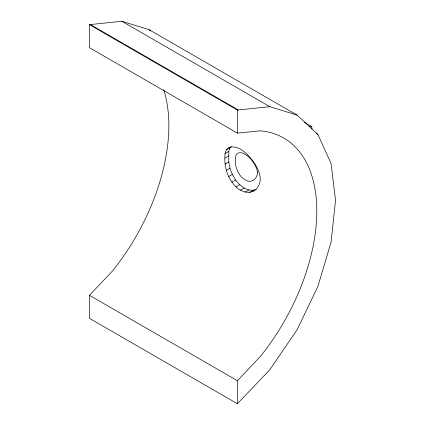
<?xml version="1.0" encoding="UTF-8"?>
<svg xmlns="http://www.w3.org/2000/svg" width="425" height="425" viewBox="0 0 425 425"><rect width="100%" height="100%" fill="white"/><g stroke="black" fill="none" stroke-linecap="round" stroke-linejoin="round"><path stroke-width="0.64" d="M225.069 153.51L226.281 149.913L228.618 147.576C239.137 144.282 248.003 154.588 253.725 162.074C258.772 169.596 263.617 180.03 257.029 188.169C251.568 195.117 241.373 192.387 235.971 186.819C227.104 178.266 223.821 165.527 225.069 153.51L228.772 151.374L229.978 147.778L231.381 146.375M237.394 403.75L237.394 380.726L260.392 356.447A159.534 92.108 -60 0 0 260.392 130.831L237.394 133.11L89.452 47.69L89.452 24.666L121.821 21.25L149.069 29.66L297.017 115.074L317.921 134.47L331.064 163.519L335.548 200.249L331.064 242.154L317.921 286.381L297.017 329.912L269.769 369.787L237.394 403.75L89.452 318.336L89.452 295.306L112.45 271.033A159.534 92.108 -60 0 0 163.641 89.532M226.281 149.913L229.978 147.778M225.069 158.116L228.772 155.98M225.069 164.119L228.772 161.983L228.772 151.374M226.281 170.414L229.978 168.279L228.772 161.983M228.618 176.566L232.316 174.436L229.978 168.279M231.923 182.166L235.62 180.03C240.173 186.187 248.248 192.674 256.27 189.316M235.971 186.819L239.668 184.684M240.486 190.214L244.184 188.078M245.161 192.127L248.859 189.991M249.677 192.413L253.374 190.278M253.725 191.064L254.782 190.453M89.452 24.666L237.394 110.08L269.769 106.664L297.017 115.074M309.076 126.666L311.695 126.544L312.014 129.157M304.236 122.241L311.695 126.544M121.821 21.25L269.769 106.664M316.205 133.477L317.921 134.47M90.095 24.395L238.037 109.809M89.452 295.306L237.394 380.726M149.069 29.66L150.53 31.014M232.316 174.436L235.62 180.03M237.394 110.08L237.394 133.11M257.619 172.635C257.221 176.492 254.968 180.636 250.808 181.262A15.582 10.094 67 0 1 239.711 174.856C235.774 169.097 234.074 161.41 236.183 154.7L237.644 153.239L239.711 152.66A15.582 7.746 53.9 0 1 250.808 159.067C254.129 162.945 256.812 167.535 257.619 172.635"/></g></svg>
